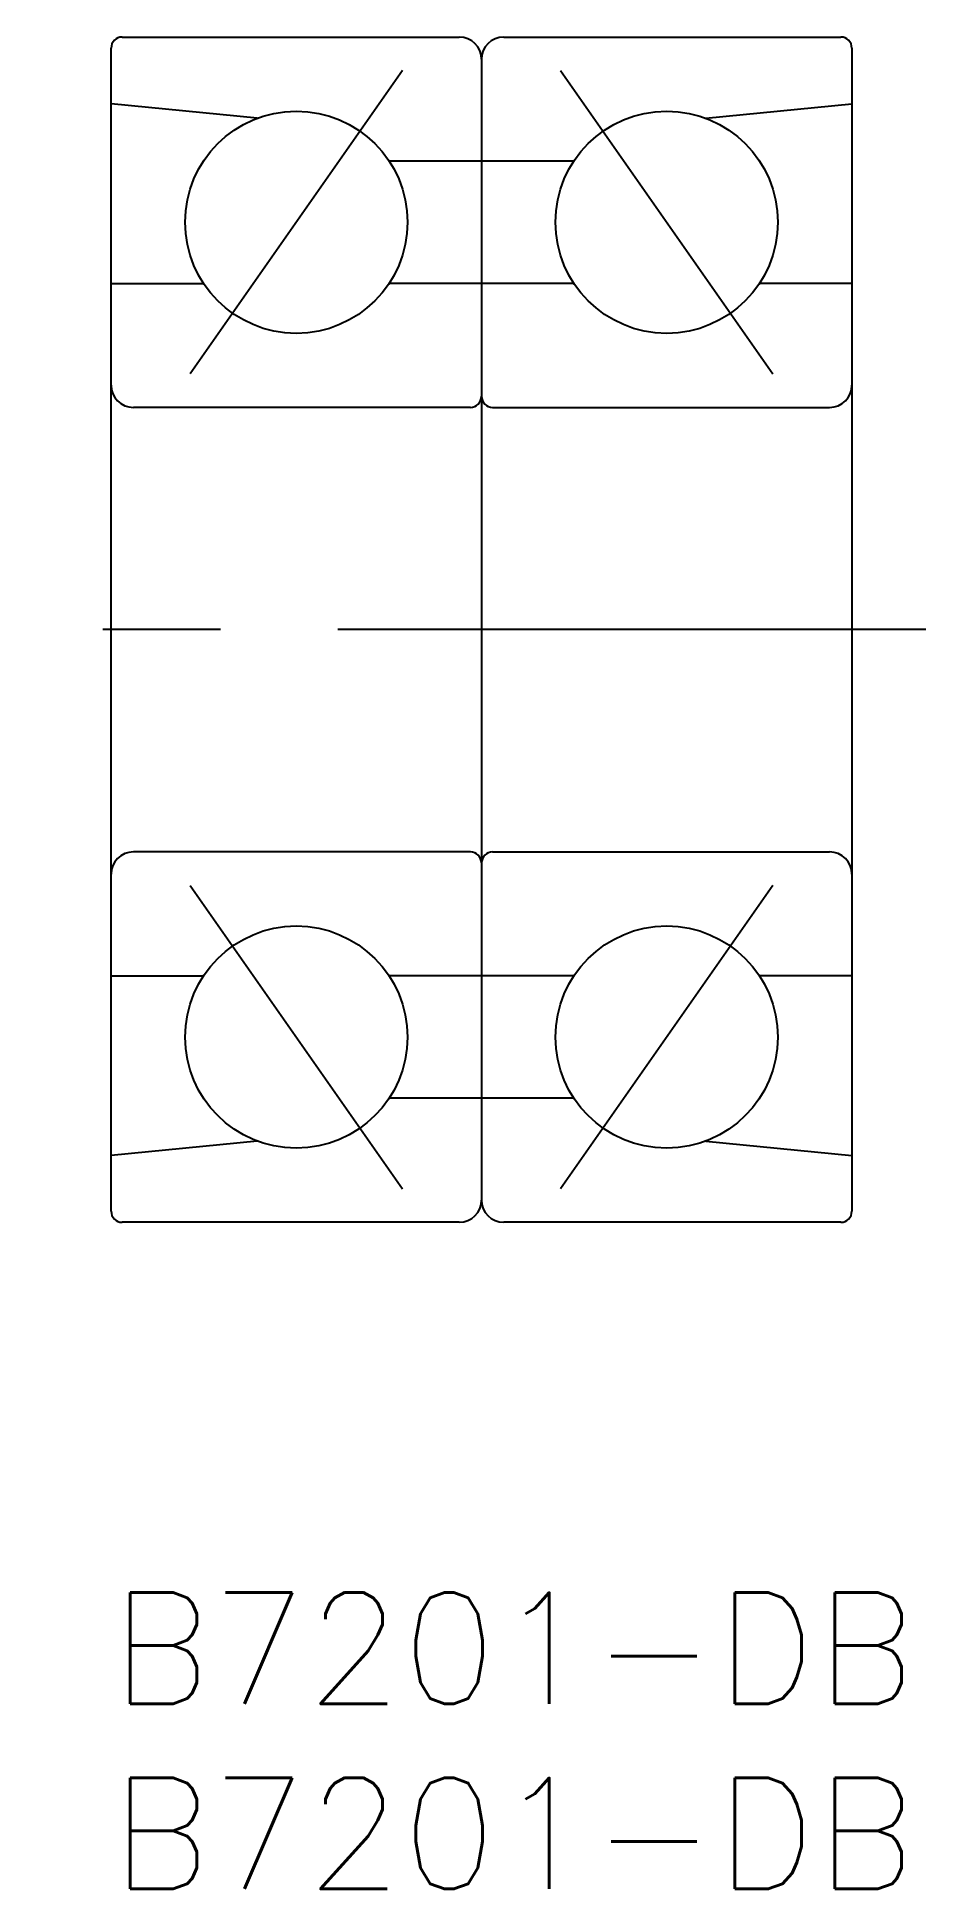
# Model space of a CAD drawing. Extents: x -2 to 22, y -8 to 42.
import ezdxf

# ---------------------------------------------------------------- set-up
doc = ezdxf.new("R2010")
doc.units = 0
doc.header["$LTSCALE"] = 0.5
doc.linetypes.add('CENTER', pattern=[50.8, 31.75, -6.35, 6.35, -6.35])
for name, color, linetype in [('MSM_CENTER', 1, 'CENTER'), ('MSM_CONTINUOUS', 7, 'CONTINUOUS'), ('MSM_PART_NUMBER', 7, 'CONTINUOUS')]:
    doc.layers.add(name, color=color, linetype=linetype)
doc.styles.get("Standard").update_dxf_attribs({"font": 'txt.shx', "height": 3, "bigfont": 'bigfont.shx'})

# ---------------------------------------------------------------- blocks, each defined once
blk = doc.blocks.new('*U2')
at = {"layer": 'MSM_PART_NUMBER'}
blk.add_text('B7201-DB', height=3, dxfattribs=at).set_placement((0, -3))
blk = doc.blocks.new('*U3')
at = {"layer": 'MSM_PART_NUMBER'}
blk.add_text('B7201-DB', height=3, dxfattribs=at).set_placement((0, -8))

msp = doc.modelspace()

# ---------------------------------------------------------------- linework, layer by layer
at = {"layer": 'MSM_CENTER'}
for p, q in [((7.867, 41.096), (2.133, 32.904)), ((12.133, 41.096), (17.867, 32.904)), ((22, 26), (-2, 26)), ((2.133, 19.096), (7.867, 10.904)), ((17.867, 19.096), (12.133, 10.904))]:
    msp.add_line(p, q, dxfattribs=at)
at = {"layer": 'MSM_CONTINUOUS'}
for p, q in [((0.3, 42), (9.4, 42)), ((10.6, 42), (19.7, 42)), ((0, 10.3), (0, 41.7)), ((20, 41.7), (20, 10.3)), ((10, 41.4), (10, 10.6)), ((3.939, 39.806), (0, 40.2)), ((16.061, 39.806), (20, 40.2)), ((12.495, 38.65), (7.505, 38.65)), ((0, 35.35), (2.495, 35.35)), ((12.495, 35.35), (7.505, 35.35)), ((20, 35.35), (17.505, 35.35)), ((9.7, 32), (0.6, 32)), ((10.3, 32), (19.4, 32)), ((9.7, 20), (0.6, 20)), ((10.3, 20), (19.4, 20)), ((0, 16.65), (2.495, 16.65)), ((12.495, 16.65), (7.505, 16.65)), ((20, 16.65), (17.505, 16.65)), ((12.495, 13.35), (7.505, 13.35)), ((3.939, 12.194), (0, 11.8)), ((16.061, 12.194), (20, 11.8)), ((9.4, 10), (0.3, 10)), ((19.7, 10), (10.6, 10))]:
    msp.add_line(p, q, dxfattribs=at)
for centre in [(5, 37), (15, 37), (5, 15), (15, 15)]:
    msp.add_circle(centre, 3, dxfattribs=at)
for centre, radius, start, end in [((0.3, 41.7), 0.3, 90, 180), ((9.4, 41.4), 0.6, 0, 90), ((10.6, 41.4), 0.6, 90, 180), ((19.7, 41.7), 0.3, 0, 90), ((0.6, 32.6), 0.6, 180, 270), ((19.4, 32.6), 0.6, 270, 0), ((9.7, 32.3), 0.3, 270, 0), ((10.3, 32.3), 0.3, 180, 270), ((0.6, 19.4), 0.6, 90, 180), ((9.7, 19.7), 0.3, 0, 90), ((10.3, 19.7), 0.3, 90, 180), ((19.4, 19.4), 0.6, 0, 90), ((9.4, 10.6), 0.6, 270, 0), ((10.6, 10.6), 0.6, 180, 270), ((0.3, 10.3), 0.3, 180, 270), ((19.7, 10.3), 0.3, 270, 0)]:
    msp.add_arc(centre, radius, start, end, dxfattribs=at)

# ---------------------------------------------------------------- block references
for name in ['*U2', '*U3']:
    msp.add_blockref(name, (0, 0), dxfattribs=at)

doc.saveas('drawing.dxf')
